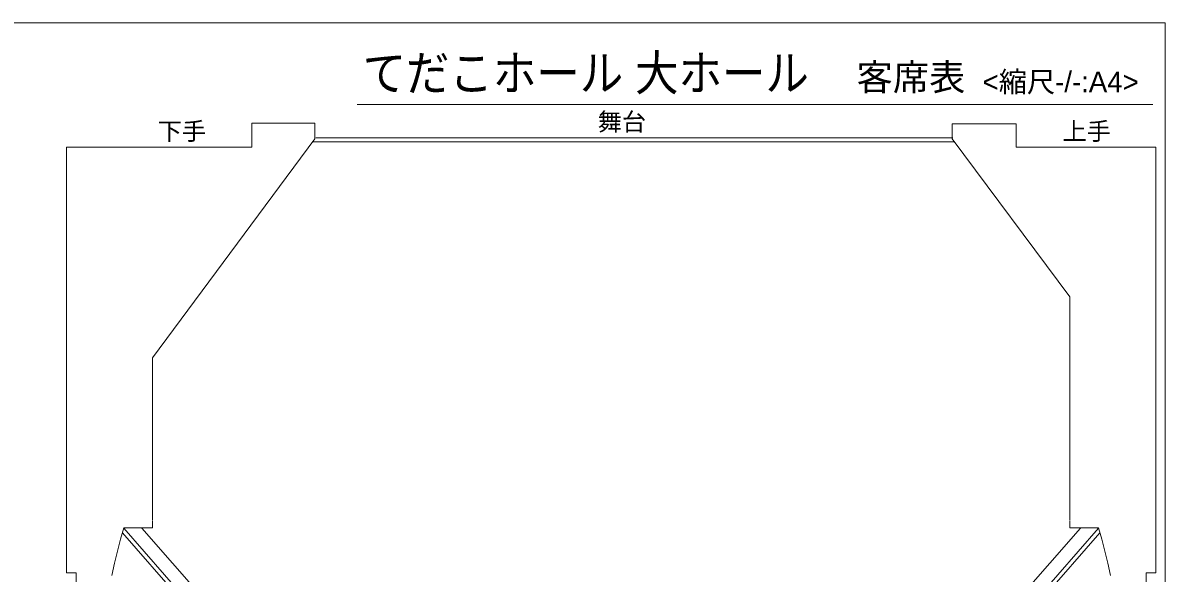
# Model space of a CAD drawing. Units: millimetres on the paper, with parts at other scales. Extents: x -1 to 280, y -216 to -20.
# Drawn here: x 137.4 to 279.4, y -88.7 to -20.3 of the extents above; entities that cross this region are included whole.
import ezdxf
from ezdxf.enums import TextEntityAlignment as Align

# ---------------------------------------------------------------- set-up
doc = ezdxf.new("R2010")
doc.units = ezdxf.units.MM
for name, color, linetype, lineweight in [('0-C', 7, 'Continuous', 9), ('0-F', 7, 'Continuous', 9), ('F-F', 7, 'Continuous', 9)]:
    doc.layers.add(name, color=color, linetype=linetype, lineweight=lineweight)
doc.styles.add('HG創英角ｺﾞｼｯｸUB', font='')
doc.styles.add('HGｺﾞｼｯｸE', font='')
doc.styles.get('HG創英角ｺﾞｼｯｸUB').set_extended_font_data('HG創英角ｺﾞｼｯｸUB')
doc.styles.get('HGｺﾞｼｯｸE').set_extended_font_data('HGｺﾞｼｯｸE')

msp = doc.modelspace()

# ---------------------------------------------------------------- linework, layer by layer
at = {"layer": '0-F'}
for p, q in [((165.902, -32.795), (173.731, -32.795)), ((165.902, -35.778), (165.902, -32.795)), ((173.731, -32.795), (173.731, -34.751)), ((252.926, -32.889), (260.854, -32.889)), ((252.926, -34.741), (252.926, -32.889)), ((260.854, -32.889), (260.854, -35.77)), ((173.731, -34.751), (153.54, -61.924)), ((173.478, -35.095), (253.189, -35.095)), ((173.84, -34.604), (252.995, -34.604)), ((142.87, -35.778), (165.902, -35.778)), ((142.87, -88.632), (142.87, -35.778)), ((260.854, -35.77), (278.206, -35.77)), ((278.206, -35.77), (278.206, -88.632)), ((153.54, -82.105), (153.54, -61.924)), ((153.54, -82.153), (153.54, -83.031)), ((267.535, -83.031), (267.535, -82.153)), ((149.987, -83.031), (149.571, -84.448)), ((160.964, -96.369), (149.8, -83.651)), ((161.33, -96.048), (149.966, -83.099)), ((153.54, -83.031), (149.987, -83.031)), ((162.039, -94.269), (152.216, -83.079)), ((259.036, -94.269), (268.859, -83.079)), ((271.109, -83.099), (259.745, -96.048)), ((271.276, -83.651), (260.11, -96.369)), ((271.089, -83.031), (267.535, -83.031)), ((271.504, -84.448), (271.089, -83.031)), ((149.571, -84.448), (148.811, -87.42)), ((272.263, -87.42), (271.504, -84.448)), ((148.811, -87.42), (148.481, -88.948)), ((272.597, -88.948), (272.263, -87.42)), ((144.048, -88.632), (142.87, -88.632)), ((144.048, -93.91), (144.048, -88.632)), ((277.027, -88.632), (277.027, -93.91)), ((278.206, -88.632), (277.027, -88.632))]:
    msp.add_line(p, q, dxfattribs=at)
msp.add_lwpolyline([(267.535, -82.105), (267.535, -54.373), (252.926, -34.741)], dxfattribs=at)
at = {"layer": 'F-F'}
for p, q in [((279.381, -216.339), (279.381, -20.339)), ((178.956, -30.457), (277.862, -30.457))]:
    msp.add_line(p, q, dxfattribs=at)
msp.add_lwpolyline([(279.381, -20.339), (-0.619, -20.339), (-0.619, -216.339)], dxfattribs=at)

# ---------------------------------------------------------------- texts
at = {"layer": '0-C', "style": 'HGｺﾞｼｯｸE'}
for s, p in [('舞台', (208.875, -34.379)), ('下手', (154.192, -35.553)), ('上手', (266.636, -35.553))]:
    msp.add_text(s, height=2.199, dxfattribs=at).set_placement(p, align=Align.BOTTOM_LEFT)
at = {"layer": 'F-F', "style": 'HG創英角ｺﾞｼｯｸUB', "width": 0.9}
msp.add_text('てだこホール 大ホール', height=4.399, dxfattribs=at).set_placement((179.64, -30.077), align=Align.BOTTOM_LEFT)
at = {"layer": 'F-F', "style": 'HG創英角ｺﾞｼｯｸUB'}
for s, height, p in [('客席表', 3.299, (241.046, -29.714)), ('<縮尺-/-:A4>', 2.566, (256.699, -29.714))]:
    msp.add_text(s, height=height, dxfattribs=at).set_placement(p, align=Align.BOTTOM_LEFT)

doc.saveas('drawing.dxf')
